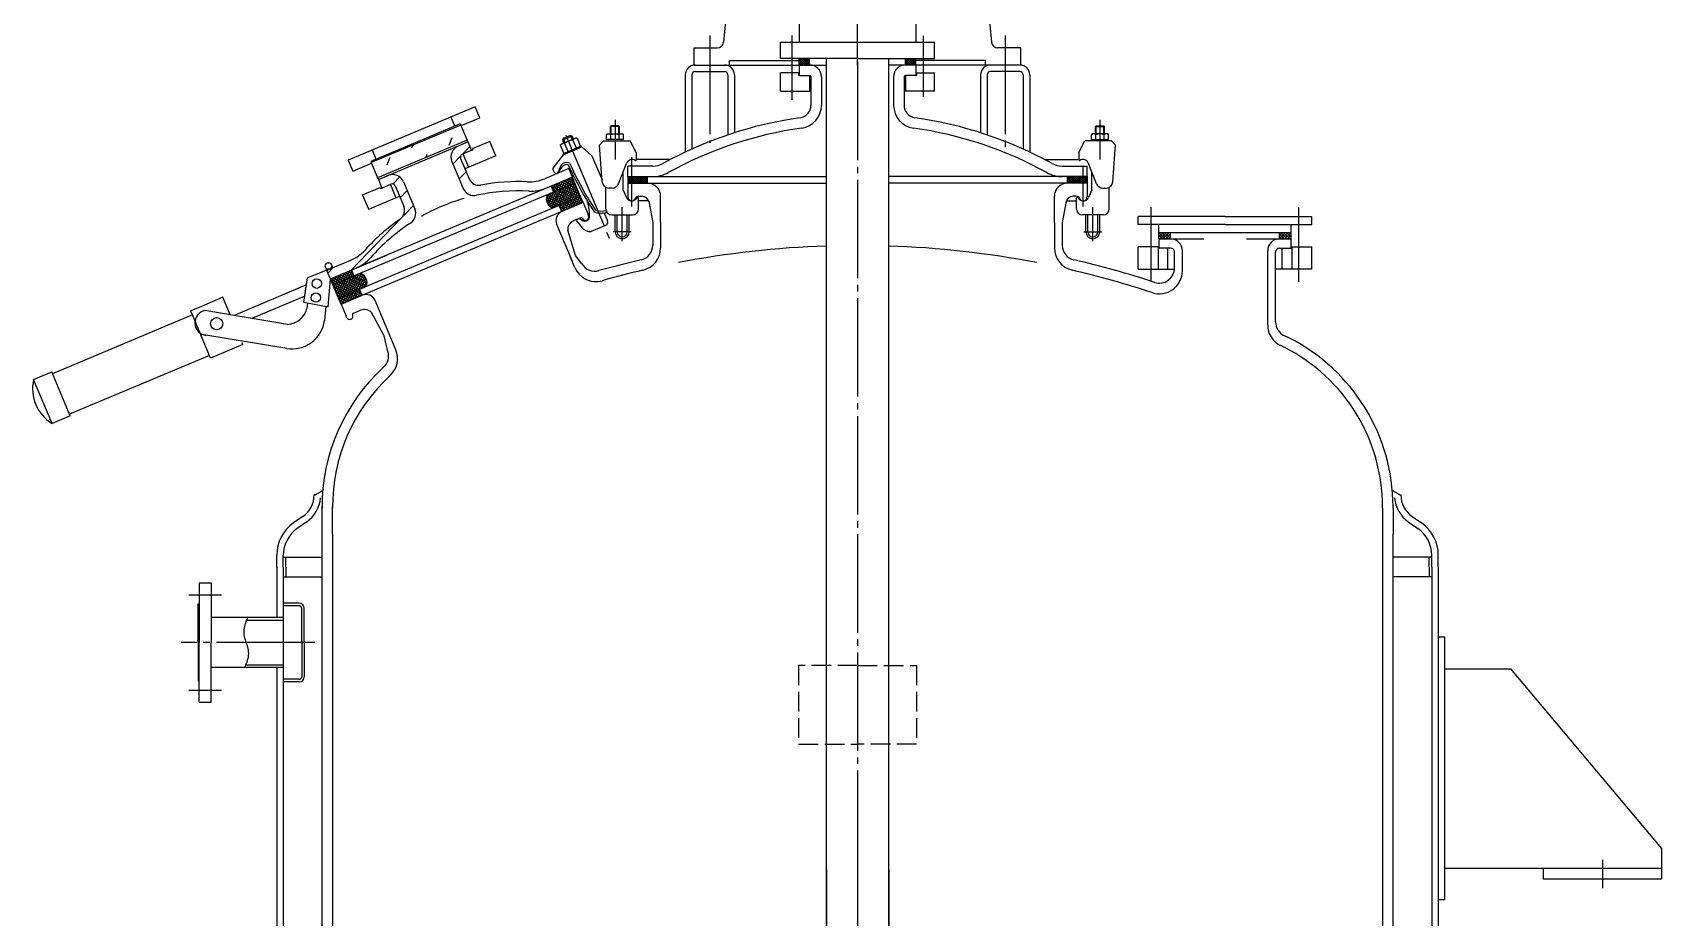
# Model space of a CAD drawing. Extents: x -1610 to 598, y -220 to 621.
# Drawn here: x -1610.3 to -1362.1, y 290.6 to 425.4 of the extents above; entities that cross this region are included whole.
import ezdxf

# ---------------------------------------------------------------- set-up
doc = ezdxf.new("R2010")
doc.units = 0
doc.linetypes.add('DASHDOT', pattern=[18, 15, -1, 1, -1])
doc.linetypes.add('DASHED', pattern=[4, 3, -1])
doc.layers.get('0').update_dxf_attribs({"linetype": 'CONTINUOUS'})
for name, color, linetype in [('1', 7, 'CONTINUOUS'), ('2', 94, 'DASHDOT'), ('3', 2, 'DASHED'), ('70', 8, 'CONTINUOUS'), ('85', 7, 'CONTINUOUS')]:
    doc.layers.add(name, color=color, linetype=linetype)

# ---------------------------------------------------------------- blocks, each defined once
blk = doc.blocks.new('*U164')
at = {"layer": '1'}
for p, q in [((132.14, 297.91), (132.14, 253.98)), ((141.64, 297.91), (141.64, 250.1)), ((136.89, 255.22), (139.01, 253.1)), ((132.14, 214.98), (132.14, 251.82)), ((132.65, 250.98), (134.77, 248.85)), ((141.14, 250.98), (139.01, 253.1)), ((136.89, 246.73), (134.77, 248.85)), ((141.64, 247.97), (141.64, 220.73)), ((106.64, 220.73), (132.14, 220.73)), ((141.64, 214.98), (138.59, 220.73)), ((167.14, 220.73), (138.59, 220.73)), ((139.77, 218.51), (171.68, 218.51)), ((132.14, 214.98), (135.2, 209.23)), ((141.64, 206.23), (141.64, 214.98)), ((134.02, 211.45), (102.1, 211.45)), ((106.64, 209.23), (135.2, 209.23)), ((132.14, 209.23), (132.14, 206.23, 6.28)), ((167.14, 209.23), (141.64, 209.23)), ((132.14, 206.23), (132.14, 206.73)), ((141.64, 206.23), (141.64, 206.73))]:
    blk.add_line(p, q, dxfattribs=at)
for centre, radius, start, end in [((134.95, 252.92), 3, 45, 225), ((138.84, 249.03), 3, 225, 405), ((106.64, 214.98), 5.75, 90, 270), ((167.14, 214.98), 5.75, 270, 450), ((136.89, 206.23), 4.75, 180, 360)]:
    blk.add_arc(centre, radius, start, end, dxfattribs=at)
at = {"layer": '2'}
for p, q in [((136.89, 300.98), (136.89, 200.78, 6.28)), ((130.87, 257), (142.74, 245.12, 6.28)), ((143.65, 250.98), (129.45, 250.98, 6.28)), ((176.67, 214.98), (97.08, 214.98))]:
    blk.add_line(p, q, dxfattribs=at)
blk = doc.blocks.new('*U49')
for p, q in [((43.53, 335.2), (43.46, 334.93)), ((43.61, 335.45), (43.53, 335.2)), ((43.7, 335.69), (43.61, 335.45)), ((43.78, 335.92), (43.7, 335.69)), ((43.86, 336.11), (43.78, 335.92)), ((43.93, 336.28), (43.86, 336.11, 1)), ((43.37, 334.4), (43.36, 334.14)), ((43.36, 334.14), (43.37, 333.89)), ((43.41, 334.67), (43.37, 334.4)), ((43.37, 333.89), (43.4, 333.65)), ((43.4, 333.65), (43.44, 333.41)), ((43.46, 334.93), (43.41, 334.67)), ((43.44, 333.41), (43.5, 333.17)), ((43.5, 333.17), (43.57, 332.94)), ((43.57, 332.94), (43.64, 332.71)), ((43.64, 332.71), (43.72, 332.48)), ((43.72, 332.48), (43.79, 332.25)), ((43.79, 332.25), (43.86, 332.01)), ((43.86, 332.01), (43.93, 331.78)), ((43.93, 331.78), (43.99, 331.55)), ((44.03, 330.29), (43.97, 330.02)), ((43.99, 331.55), (44.03, 331.31)), ((44.03, 331.31), (44.06, 331.06)), ((44.06, 330.55), (44.03, 330.29)), ((44.06, 331.06), (44.07, 330.81)), ((44.07, 330.81), (44.06, 330.55)), ((43.57, 328.84), (43.51, 328.68)), ((43.65, 329.04), (43.57, 328.84)), ((43.74, 329.26), (43.65, 329.04)), ((43.82, 329.5), (43.74, 329.26)), ((43.9, 329.75), (43.82, 329.5)), ((43.97, 330.02), (43.9, 329.75))]:
    blk.add_line(p, q)
blk = doc.blocks.new('*U5')
for p, q in [((101.89, 403.47), (101.9, 403.48)), ((101.89, 403.18), (102.19, 403.48)), ((101.89, 402.9), (102.47, 403.48)), ((101.89, 402.62), (102.75, 403.48)), ((102.76, 402.48), (101.89, 403.34)), ((102.47, 402.48), (101.89, 403.06)), ((102.19, 402.48), (101.89, 402.77)), ((101.91, 402.48), (101.89, 402.49)), ((102.03, 402.48), (103.03, 403.48)), ((103.04, 402.48), (102.04, 403.48)), ((103.32, 402.48), (102.32, 403.48)), ((102.32, 402.48), (103.32, 403.48)), ((102.6, 402.48), (103.6, 403.48)), ((103.61, 402.48), (102.61, 403.48)), ((102.88, 402.48), (103.88, 403.48)), ((103.89, 402.48), (102.89, 403.48)), ((104.17, 402.48), (103.17, 403.48)), ((103.17, 402.48), (104.17, 403.48)), ((104.45, 402.48), (103.45, 403.48)), ((103.45, 402.48), (104.45, 403.48)), ((103.73, 402.48), (104.73, 403.48)), ((104.74, 402.48), (103.74, 403.48)), ((104.01, 402.48), (104.89, 403.35)), ((104.89, 402.6), (104.02, 403.48)), ((104.89, 402.89), (104.3, 403.48)), ((104.3, 402.48), (104.89, 403.07)), ((104.58, 402.48), (104.89, 402.79)), ((104.89, 403.17), (104.59, 403.48)), ((104.86, 402.48), (104.89, 402.51)), ((104.89, 403.45), (104.87, 403.48, 1))]:
    blk.add_line(p, q)
blk = doc.blocks.new('*U77')
at = {"layer": '70'}
for p, q in [((128.79, 421.48), (127.99, 420.68)), ((128.47, 421.48), (127.99, 421)), ((128.15, 421.48), (127.99, 421.32)), ((128.68, 420.48), (127.99, 421.17)), ((128.36, 420.48), (127.99, 420.85)), ((128.05, 420.48), (127.99, 420.53)), ((129, 420.48), (128, 421.48)), ((129.1, 421.48), (128.1, 420.48)), ((129.32, 420.48), (128.32, 421.48)), ((129.42, 421.48), (128.42, 420.48)), ((129.59, 420.52), (128.64, 421.48)), ((129.59, 421.33), (128.74, 420.48)), ((129.59, 420.84), (128.96, 421.48)), ((129.59, 421.01), (129.06, 420.48)), ((129.59, 421.16), (129.27, 421.48)), ((129.59, 420.69), (129.38, 420.48, 1)), ((129.59, 421.47), (129.59, 421.48))]:
    blk.add_line(p, q, dxfattribs=at)
blk = doc.blocks.new('*U9')
for p, q in [((168.89, 402.6), (169.77, 403.48)), ((168.89, 402.89), (169.48, 403.48)), ((168.89, 403.17), (169.2, 403.48)), ((168.89, 403.45), (168.92, 403.48)), ((169.77, 402.48), (168.89, 403.35)), ((169.49, 402.48), (168.89, 403.07)), ((169.21, 402.48), (168.89, 402.79)), ((168.92, 402.48), (168.89, 402.51, 1)), ((170.05, 402.48), (169.05, 403.48)), ((169.05, 402.48), (170.05, 403.48)), ((169.33, 402.48), (170.33, 403.48)), ((170.34, 402.48), (169.34, 403.48)), ((169.61, 402.48), (170.61, 403.48)), ((170.62, 402.48), (169.62, 403.48)), ((170.9, 402.48), (169.9, 403.48)), ((169.9, 402.48), (170.9, 403.48)), ((170.18, 402.48), (171.18, 403.48)), ((171.19, 402.48), (170.19, 403.48)), ((170.46, 402.48), (171.46, 403.48)), ((171.47, 402.48), (170.47, 403.48)), ((171.75, 402.48), (170.75, 403.48)), ((170.75, 402.48), (171.75, 403.48)), ((171.89, 402.62), (171.03, 403.48)), ((171.03, 402.48), (171.89, 403.34)), ((171.31, 402.48), (171.89, 403.06)), ((171.89, 402.9), (171.32, 403.48)), ((171.59, 402.48), (171.89, 402.77)), ((171.89, 403.18), (171.6, 403.48)), ((171.89, 403.47), (171.88, 403.48)), ((171.88, 402.48), (171.89, 402.49))]:
    blk.add_line(p, q)
blk = doc.blocks.new('*U16')
for p, q in [((183.54, 394.98), (182.79, 394.23)), ((183.12, 394.98), (182.79, 394.66)), ((183.82, 393.98), (182.82, 394.98)), ((183.97, 394.98), (182.97, 393.98)), ((184.25, 393.98), (183.25, 394.98)), ((184.39, 394.98), (183.39, 393.98)), ((184.59, 394.06), (183.67, 394.98)), ((184.59, 394.76), (183.82, 393.98)), ((184.59, 394.49), (184.1, 394.98)), ((184.59, 394.91), (184.52, 394.98)), ((183.4, 393.98), (182.79, 394.59)), ((182.97, 393.98), (182.79, 394.16)), ((184.59, 394.34), (184.24, 393.98, 1))]:
    blk.add_line(p, q)
blk = doc.blocks.new('*U78')
for p, q in [((144.19, 421.47), (144.19, 421.48, 1)), ((144.19, 421.16), (144.51, 421.48)), ((144.19, 420.84), (144.83, 421.48)), ((144.19, 420.52), (145.15, 421.48)), ((144.19, 421.33), (145.04, 420.48)), ((144.19, 421.01), (144.73, 420.48)), ((144.19, 420.69), (144.41, 420.48)), ((144.36, 421.48), (145.36, 420.48)), ((144.47, 420.48), (145.47, 421.48)), ((144.68, 421.48), (145.68, 420.48)), ((144.78, 420.48), (145.78, 421.48)), ((145, 421.48), (145.79, 420.68)), ((145.1, 420.48), (145.79, 421.17)), ((145.32, 421.48), (145.79, 421)), ((145.42, 420.48), (145.79, 420.85)), ((145.64, 421.48), (145.79, 421.32)), ((145.74, 420.48), (145.79, 420.53))]:
    blk.add_line(p, q)
blk = doc.blocks.new('*U17')
for p, q in [((201.19, 394.06), (202.11, 394.98)), ((201.19, 394.49), (201.69, 394.98)), ((201.19, 394.91), (201.26, 394.98)), ((201.19, 394.76), (201.97, 393.98)), ((201.4, 394.98), (202.39, 393.98)), ((201.54, 393.98), (202.54, 394.98)), ((201.82, 394.98), (202.82, 393.98)), ((201.96, 393.98), (202.96, 394.98)), ((202.24, 394.98), (202.99, 394.23)), ((202.67, 394.98), (202.99, 394.66)), ((201.19, 394.34), (201.55, 393.98)), ((202.39, 393.98), (202.99, 394.59)), ((202.81, 393.98), (202.99, 394.16, 1))]:
    blk.add_line(p, q)

msp = doc.modelspace()

# ---------------------------------------------------------------- linework, layer by layer
for p, q in [((-1528.3663, 409.74294), (-1528.10172, 409.11314)), ((-1522.11763, 410.00344), (-1522.11763, 411.21697)), ((-1520.97814, 410.00344), (-1520.97814, 411.21697)), ((-1448.22306, 410.00344), (-1448.22306, 411.21697)), ((-1447.08357, 410.00344), (-1447.08357, 411.21697)), ((-1552.36677, 408.26494), (-1552.55721, 407.79859)), ((-1546.41384, 409.4053), (-1546.89397, 408.22956, 1)), ((-1529.47264, 409.27818), (-1529.20807, 408.64838)), ((-1555.86896, 406.40736), (-1556.34909, 405.23162)), ((-1550.20572, 406.83833), (-1550.39165, 406.38303)), ((-1531.21208, 401.87663), (-1531.11595, 402.11201)), ((-1531.04776, 401.48548), (-1530.7248, 402.27633)), ((-1530.9894, 402.16518), (-1529.68014, 401.63052)), ((-1530.8683, 401.13139), (-1530.33365, 402.44065)), ((-1530.59825, 402.32949), (-1529.28899, 401.79484)), ((-1530.47715, 401.29571), (-1529.9425, 402.60497)), ((-1530.2071, 402.49381), (-1528.89784, 401.95916)), ((-1530.086, 401.46003), (-1529.55135, 402.76928)), ((-1529.81594, 402.65813), (-1528.50669, 402.12348)), ((-1529.69763, 399.23694), (-1528.52139, 402.1173)), ((-1529.69485, 401.62435), (-1529.1602, 402.9336)), ((-1529.42479, 402.82245), (-1528.11554, 402.2878)), ((-1529.30648, 399.40126), (-1528.13024, 402.28162)), ((-1529.3037, 401.78867), (-1528.76905, 403.09792)), ((-1529.03364, 402.98677), (-1527.72439, 402.45212)), ((-1528.91532, 399.56558), (-1527.73909, 402.44594)), ((-1528.91255, 401.95298), (-1528.37789, 403.26224)), ((-1528.64249, 403.15109), (-1527.80802, 402.81032)), ((-1528.52417, 399.7299), (-1527.5333, 402.15635)), ((-1528.52139, 402.1173), (-1528.02625, 403.32981)), ((-1527.31507, 401.63686), (-1528.50669, 402.12348)), ((-1528.25134, 403.3154), (-1527.97234, 403.20147)), ((-1528.13024, 402.28162), (-1527.86193, 402.93866)), ((-1528.11554, 402.2878), (-1527.47938, 402.02802)), ((-1527.73909, 402.44594), (-1527.69762, 402.5475)), ((-1527.72439, 402.45212), (-1527.6437, 402.41917)), ((-1532.02124, 399.99414), (-1529.929, 399.13975)), ((-1532.00828, 399.92689), (-1531.65638, 400.78862)), ((-1529.53785, 399.30406), (-1532.00462, 400.3114)), ((-1530.32015, 398.97543), (-1531.88952, 399.6163)), ((-1531.87635, 400.58307), (-1529.14669, 399.46838)), ((-1531.84974, 399.52159), (-1531.25945, 400.96708)), ((-1531.68063, 399.14217), (-1530.8683, 401.13139)), ((-1528.75554, 399.6327), (-1531.62798, 400.8057)), ((-1531.45464, 398.90203), (-1530.47715, 401.29571)), ((-1528.36439, 399.79702), (-1531.24475, 400.97325)), ((-1531.24019, 401.94354), (-1530.0713, 401.46621)), ((-1531.18051, 398.77979), (-1530.086, 401.46003)), ((-1531.07587, 401.55239), (-1530.46245, 401.30189)), ((-1530.91155, 401.16123), (-1530.8536, 401.13757)), ((-1530.86028, 398.77045), (-1529.69485, 401.62435)), ((-1530.8536, 401.13757), (-1527.97324, 399.96134)), ((-1530.47993, 398.90831), (-1529.3037, 401.78867)), ((-1527.58209, 400.12566), (-1530.46245, 401.30189)), ((-1530.08878, 399.07262), (-1528.91255, 401.95298)), ((-1530.0713, 401.46621), (-1527.19094, 400.28997)), ((-1529.68014, 401.63052), (-1526.82211, 400.46341)), ((-1526.98643, 400.85456), (-1529.28899, 401.79484)), ((-1529.05882, 398.42064), (-1528.52417, 399.7299)), ((-1528.89784, 401.95916), (-1527.15075, 401.24571)), ((-1528.75554, 399.6327), (-1527.44629, 399.09805)), ((-1528.66767, 398.58496), (-1528.13302, 399.89421)), ((-1528.36439, 399.79702), (-1527.05514, 399.26237)), ((-1528.27652, 398.74928), (-1527.74187, 400.05853)), ((-1528.13302, 399.89421), (-1527.36898, 401.7652)), ((-1527.97324, 399.96134), (-1526.66398, 399.42669)), ((-1527.88537, 398.9136), (-1527.35072, 400.22285)), ((-1527.74187, 400.05853), (-1527.20466, 401.37405)), ((-1527.58209, 400.12566), (-1526.49348, 399.68111)), ((-1527.49422, 399.07791), (-1526.95957, 400.38717)), ((-1527.35072, 400.22285), (-1527.04034, 400.9829)), ((-1527.19094, 400.28997), (-1526.65779, 400.07226)), ((-1527.10307, 399.24223), (-1526.71171, 400.20059)), ((-1526.95957, 400.38717), (-1526.87602, 400.59175)), ((-1526.71191, 399.40655), (-1526.54739, 399.80944)), ((-1530.71185, 398.81134), (-1531.72465, 399.22493)), ((-1529.929, 399.13975), (-1528.61974, 398.60509)), ((-1529.92564, 398.81433), (-1529.01089, 398.44078)), ((-1529.89753, 398.74742), (-1529.69763, 399.23694)), ((-1529.76132, 398.42317), (-1529.40205, 398.27646)), ((-1529.73321, 398.35626), (-1529.30648, 399.40126)), ((-1529.53785, 399.30406), (-1528.22859, 398.76941)), ((-1529.44998, 398.25632), (-1528.91532, 399.56558)), ((-1529.14669, 399.46838), (-1527.83744, 398.93373)), ((-1564.89662, 387.81928), (-1563.71033, 387.33485)), ((-1564.85822, 387.72787), (-1564.75499, 387.98065)), ((-1564.7323, 387.42813), (-1564.10148, 387.17053)), ((-1564.6939, 387.33672), (-1564.36384, 388.14497)), ((-1564.62843, 388.03382), (-1563.31918, 387.49916)), ((-1564.50734, 387.00003), (-1563.97269, 388.30929)), ((-1564.23728, 388.19813), (-1562.92803, 387.66348)), ((-1564.20094, 386.16326), (-1563.72503, 387.32867)), ((-1564.11619, 387.16435), (-1563.58153, 388.47361)), ((-1564.03663, 385.77211), (-1563.33388, 387.49299)), ((-1563.87231, 385.38096), (-1562.94273, 387.65731)), ((-1563.84613, 388.36245), (-1562.53688, 387.8278)), ((-1563.72503, 387.32867), (-1563.19038, 388.63792)), ((-1560.82997, 386.15861), (-1563.71033, 387.33485)), ((-1563.70799, 384.98981), (-1562.55158, 387.82162)), ((-1563.45498, 388.52677), (-1562.14572, 387.99212)), ((-1563.33666, 385.10558), (-1562.16043, 387.98594)), ((-1563.33388, 387.49299), (-1562.79923, 388.80224)), ((-1563.31918, 387.49916), (-1560.43882, 386.32293)), ((-1563.06383, 388.69109), (-1561.75457, 388.15644)), ((-1562.94551, 385.2699), (-1561.76928, 388.15026)), ((-1562.94273, 387.65731), (-1562.40808, 388.96656)), ((-1560.04767, 386.48725), (-1562.92803, 387.66348)), ((-1562.67268, 388.85541), (-1561.36342, 388.32076)), ((-1562.55436, 385.43422), (-1561.37813, 388.31458)), ((-1562.55158, 387.82162), (-1562.01693, 389.13088)), ((-1559.67828, 386.66046), (-1562.53688, 387.8278)), ((-1562.28152, 389.01972), (-1561.46446, 388.68606)), ((-1562.16321, 385.59854), (-1560.98697, 388.4789)), ((-1562.16043, 387.98594), (-1561.67239, 389.18105)), ((-1562.14572, 387.99212), (-1559.45457, 386.89315)), ((-1561.89037, 389.18404), (-1561.62877, 389.07722)), ((-1561.77206, 385.76285), (-1560.59798, 388.63794)), ((-1561.76928, 388.15026), (-1561.50807, 388.78989)), ((-1559.34497, 387.17244), (-1561.75457, 388.15644)), ((-1561.3809, 385.92717), (-1560.26223, 388.66657)), ((-1561.37813, 388.31458), (-1561.34376, 388.39874)), ((-1561.36342, 388.32076), (-1559.35163, 387.49922)), ((-1560.98975, 386.09149), (-1559.97638, 388.57304)), ((-1559.50057, 387.88409), (-1560.97227, 388.48507)), ((-1560.5986, 386.25581), (-1559.73575, 388.36875)), ((-1559.67438, 388.27911), (-1560.57163, 388.64552)), ((-1560.20745, 386.42013), (-1559.55587, 388.01572)), ((-1559.81629, 386.58447), (-1559.39156, 387.62454)), ((-1564.56798, 387.03698), (-1564.49263, 387.00621)), ((-1564.52958, 386.94556), (-1564.50734, 387.00003)), ((-1561.61227, 385.82998), (-1564.49263, 387.00621)), ((-1562.00343, 385.66566), (-1564.40367, 386.64583)), ((-1564.36526, 386.55441), (-1564.11619, 387.16435)), ((-1564.23935, 386.25468), (-1562.39458, 385.50134)), ((-1564.10148, 387.17053), (-1561.22112, 385.99429)), ((-1562.78573, 385.33702), (-1564.07503, 385.86353)), ((-1563.17688, 385.1727), (-1563.91071, 385.47237)), ((-1563.74639, 385.08122), (-1563.56803, 385.00839)), ((-1563.56803, 385.00839), (-1562.25878, 384.47373)), ((-1563.54367, 384.59865), (-1563.33666, 385.10558)), ((-1563.37935, 384.2075), (-1562.94551, 385.2699)), ((-1563.17688, 385.1727), (-1561.86763, 384.63805)), ((-1563.08901, 384.12496), (-1562.55436, 385.43422)), ((-1562.78573, 385.33702), (-1561.47647, 384.80237)), ((-1562.69786, 384.28928), (-1562.16321, 385.59854)), ((-1562.39458, 385.50134), (-1561.08532, 384.96669)), ((-1562.30671, 384.4536), (-1561.77206, 385.76285)), ((-1562.00343, 385.66566), (-1560.69417, 385.13101)), ((-1561.91556, 384.61792), (-1561.3809, 385.92717)), ((-1561.61227, 385.82998), (-1560.30302, 385.29533)), ((-1561.5244, 384.78224), (-1560.98975, 386.09149)), ((-1561.22112, 385.99429), (-1560.14991, 385.55685)), ((-1561.13325, 384.94655), (-1560.5986, 386.25581)), ((-1560.82997, 386.15861), (-1560.31423, 385.948)), ((-1560.7421, 385.11087), (-1560.35785, 386.05183)), ((-1560.35095, 385.27519), (-1560.19353, 385.66068)), ((-1563.58207, 384.69007), (-1562.64993, 384.30942)), ((-1563.41776, 384.29892), (-1563.04108, 384.1451))]:
    msp.add_line(p, q)
at = {"layer": '1'}
for p, q in [((-1489.3506, 231.61634), (-1489.3506, 421.4759, 6.28319)), ((-1479.8506, 224.52781), (-1479.8506, 421.4759)), ((-1522.84037, 409.86808), (-1522.77655, 410.00344, 6.28319)), ((-1522.84037, 409.10451), (-1522.84037, 409.86808)), ((-1522.77655, 410.00344), (-1520.31341, 410.00344)), ((-1522.11622, 411.2192), (-1522.23055, 411.10488)), ((-1520.86522, 411.10488), (-1522.23055, 411.10488)), ((-1522.23055, 410.00344), (-1522.23055, 411.10488)), ((-1522.19494, 409.10451), (-1522.19494, 409.8453)), ((-1520.97955, 411.2192), (-1522.11622, 411.2192)), ((-1520.86522, 411.10488), (-1520.97955, 411.2192)), ((-1520.90083, 409.10451), (-1520.90083, 409.83314)), ((-1520.86522, 410.00344), (-1520.86522, 411.10488)), ((-1520.2554, 409.87785), (-1520.31341, 410.00344)), ((-1520.2554, 409.10451), (-1520.2554, 409.87785)), ((-1448.9458, 409.87785), (-1448.88779, 410.00344)), ((-1448.9458, 409.10451), (-1448.9458, 409.87785)), ((-1446.42465, 410.00344), (-1448.88779, 410.00344)), ((-1448.33598, 411.10488), (-1448.22165, 411.2192)), ((-1448.33598, 411.10488), (-1446.97065, 411.10488)), ((-1448.33598, 410.00344), (-1448.33598, 411.10488, 6.28319)), ((-1448.30037, 409.10451), (-1448.30037, 409.83314)), ((-1448.22165, 411.2192), (-1447.08498, 411.2192)), ((-1447.08498, 411.2192), (-1446.97065, 411.10488)), ((-1447.00626, 409.10451), (-1447.00626, 409.8453)), ((-1446.97065, 410.00344), (-1446.97065, 411.10488)), ((-1446.36083, 409.86808), (-1446.42465, 410.00344)), ((-1446.36083, 409.10451), (-1446.36083, 409.86808, 6.28319)), ((-1523.90896, 408.27792), (-1523.32487, 408.9311)), ((-1523.51548, 402.67278), (-1523.90896, 408.27792)), ((-1523.32487, 408.9311), (-1519.24389, 408.9311)), ((-1520.2554, 409.10451), (-1522.8371, 409.10451)), ((-1522.57644, 409.10451), (-1522.57712, 408.9311)), ((-1520.51933, 409.10451), (-1520.51865, 408.9311)), ((-1518.34033, 407.15706), (-1519.24389, 408.9311)), ((-1518.34033, 407.15706), (-1518.34033, 406.00685)), ((-1450.86087, 407.15706), (-1449.95731, 408.9311)), ((-1450.86087, 407.15706), (-1450.86087, 406.00685)), ((-1445.87633, 408.9311), (-1449.95731, 408.9311)), ((-1448.9458, 409.10451), (-1446.3641, 409.10451, 6.28319)), ((-1448.68187, 409.10451), (-1448.68255, 408.9311)), ((-1446.62476, 409.10451), (-1446.62408, 408.9311)), ((-1445.29224, 408.27792), (-1445.87633, 408.9311)), ((-1445.68572, 402.67278), (-1445.29224, 408.27792)), ((-1521.02472, 402.39252), (-1519.79073, 405.48787)), ((-1515.79034, 405.0759), (-1519.6006, 405.0759)), ((-1519.6006, 403.4759), (-1519.6006, 405.0759)), ((-1513.12077, 406.0759), (-1518.34033, 406.0759, 6.28319)), ((-1456.08043, 406.0759), (-1450.86087, 406.0759)), ((-1453.41086, 405.0759), (-1449.6006, 405.0759)), ((-1449.6006, 403.4759), (-1449.6006, 405.0759)), ((-1448.17648, 402.39252), (-1449.41047, 405.48787, 6.28319)), ((-1520.30291, 401.42696), (-1520.30291, 404.20311)), ((-1519.6006, 403.4759), (-1519.6006, 402.4759, 6.28319)), ((-1519.6006, 403.4759), (-1489.3506, 403.4759, 6.28319)), ((-1519.6006, 402.4759), (-1489.3506, 402.4759)), ((-1519.6006, 402.4759), (-1519.6006, 400.3759, 6.28319)), ((-1516.6006, 402.4759), (-1516.6006, 403.4759, 6.28319)), ((-1449.6006, 403.4759), (-1479.8506, 403.4759)), ((-1449.6006, 403.4759), (-1479.8506, 403.4759)), ((-1449.6006, 403.4759), (-1479.8506, 403.4759)), ((-1449.6006, 402.4759), (-1479.8506, 402.4759, 1)), ((-1452.6006, 402.4759), (-1452.6006, 403.4759)), ((-1449.6006, 403.4759), (-1449.6006, 402.4759)), ((-1449.6006, 402.4759), (-1449.6006, 400.3759)), ((-1448.89829, 401.42696), (-1448.89829, 404.20311, 6.28319)), ((-1522.94753, 398.54309), (-1522.94753, 401.8307)), ((-1521.97834, 401.72628), (-1522.50173, 401.7277)), ((-1520.30291, 401.42696), (-1519.80186, 400.29708, 6.28319)), ((-1518.17162, 400.2689), (-1518.34073, 400.07548, 6.28319)), ((-1517.97123, 398.54309), (-1517.97123, 400.19365, 6.28319)), ((-1516.44666, 399.7759), (-1517.97123, 399.7759)), ((-1517.90973, 400.4759), (-1517.4006, 400.4759)), ((-1516.41887, 399.66616), (-1515.8006, 396.4759)), ((-1514.6006, 396.4759), (-1514.6006, 400.4759)), ((-1454.6006, 396.4759), (-1454.6006, 400.4759)), ((-1452.78233, 399.66616), (-1453.4006, 396.4759, 6.28319)), ((-1452.75454, 399.7759), (-1451.22997, 399.7759)), ((-1451.29147, 400.4759), (-1451.8006, 400.4759, 6.28319)), ((-1451.22997, 398.54309), (-1451.22997, 400.19365, 6.28319)), ((-1451.02958, 400.2689), (-1450.86047, 400.07548, 6.28319)), ((-1448.89829, 401.42696), (-1449.39934, 400.29708)), ((-1447.22286, 401.72628), (-1446.69947, 401.7277)), ((-1446.25367, 398.54309), (-1446.25367, 401.8307, 6.28319)), ((-1522.05196, 397.64752), (-1518.86679, 397.64752)), ((-1521.52176, 395.07238), (-1521.52176, 397.64752)), ((-1521.21689, 395.07238), (-1521.21689, 397.64752)), ((-1519.69252, 395.07238), (-1519.69252, 397.64752)), ((-1519.38765, 395.07238), (-1519.38765, 397.64752, 6.28319)), ((-1447.14924, 397.64752), (-1450.33441, 397.64752)), ((-1449.81355, 395.07238), (-1449.81355, 397.64752)), ((-1449.50868, 395.07238), (-1449.50868, 397.64752)), ((-1447.98431, 395.07238), (-1447.98431, 397.64752)), ((-1447.67944, 395.07238), (-1447.67944, 397.64752)), ((-1428.5991, 397.38166), (-1441.85055, 397.38166)), ((-1441.85055, 396.18166), (-1441.85055, 397.38166)), ((-1428.5991, 397.38166), (-1415.35065, 397.38166)), ((-1415.35065, 396.18166), (-1415.35065, 397.38166)), ((-1515.8006, 396.4759), (-1515.8006, 393.032)), ((-1514.6006, 396.4759), (-1514.6006, 392.6213, 6.28319)), ((-1454.6006, 396.4759), (-1454.6006, 392.6213)), ((-1453.4006, 396.4759), (-1453.4006, 393.032)), ((-1428.5991, 396.18166), (-1441.85055, 396.18166)), ((-1438.70055, 393.98266), (-1438.70055, 396.18166)), ((-1438.70055, 394.98166), (-1418.5006, 394.98166)), ((-1436.9001, 393.98266), (-1436.9001, 394.98166)), ((-1428.5991, 396.18166), (-1415.35065, 396.18166)), ((-1420.3011, 393.98266), (-1420.3011, 394.98166)), ((-1418.5006, 392.58266), (-1418.5006, 396.18166)), ((-1441.85055, 389.38366), (-1441.85055, 392.78266)), ((-1438.70055, 392.78266), (-1441.85055, 392.78266)), ((-1438.8006, 392.78266), (-1438.8006, 389.38366)), ((-1436.9006, 392.58266), (-1438.8006, 392.58266)), ((-1438.7006, 393.98266), (-1431.8506, 393.98266)), ((-1438.7006, 393.98266), (-1438.7006, 392.58266)), ((-1437.3006, 389.38366), (-1437.3006, 392.58266)), ((-1435.1006, 389.11958), (-1435.1006, 392.18266)), ((-1425.3506, 393.98266), (-1418.5006, 393.98266)), ((-1422.1006, 380.88591), (-1422.1006, 392.18266)), ((-1420.3006, 392.58266), (-1418.4006, 392.58266)), ((-1419.9006, 389.38366), (-1419.9006, 392.58266)), ((-1418.50065, 392.78266), (-1415.35065, 392.78266)), ((-1418.4006, 392.78266), (-1418.4006, 389.38366)), ((-1415.35065, 389.38366), (-1415.35065, 392.78266)), ((-1527.68432, 389.62088), (-1528.32753, 391.13735, 6.28319)), ((-1526.58891, 390.17052), (-1527.5893, 391.4454, 6.28319)), ((-1436.3006, 389.54051), (-1436.3006, 391.98266)), ((-1420.9006, 381.33303), (-1420.9006, 391.98266, 6.28319)), ((-1441.85055, 389.38366), (-1436.30596, 389.38366)), ((-1415.35065, 389.38366), (-1420.9006, 389.38366)), ((-1554.96999, 377.09924), (-1558.11569, 384.58743)), ((-1556.17163, 376.83894), (-1556.72301, 379.20667)), ((-1567.23057, 354.9759), (-1567.4006, 354.9759, 6.28319)), ((-1567.23057, 354.9759), (-1566.09435, 355.63189)), ((-1401.97063, 354.9759), (-1403.10685, 355.63189, 6.28319)), ((-1401.97063, 354.9759), (-1401.8006, 354.9759)), ((-1566.2006, 348.9759), (-1566.2006, 353.16035)), ((-1564.6006, 348.9759), (-1564.6006, 353.16035)), ((-1404.6006, 352.9759), (-1404.6006, 353.16035)), ((-1404.6006, 352.9759), (-1404.6006, 348.9759)), ((-1403.0006, 352.9759), (-1403.0006, 353.16035, 6.28319)), ((-1403.0006, 352.9759), (-1403.0006, 348.9759)), ((-1569.10629, 351.69929), (-1570.54206, 350.69396)), ((-1568.53272, 350.88014), (-1569.96848, 349.87481)), ((-1568.53272, 350.88014), (-1569.96848, 349.87481, 6.28319)), ((-1400.66848, 350.88014), (-1399.23272, 349.87481)), ((-1400.66848, 350.88014), (-1399.23272, 349.87481, 6.28319)), ((-1400.09491, 351.69929), (-1398.65914, 350.69396)), ((-1566.2006, 221.4759), (-1566.2006, 348.9759)), ((-1564.6006, 348.9759), (-1564.6006, 221.4759)), ((-1404.6006, 348.9759), (-1404.6006, 221.4759)), ((-1403.0006, 221.4759), (-1403.0006, 348.9759)), ((-1573.1006, 343.9759), (-1573.1006, 345.77905)), ((-1572.1006, 343.9759), (-1572.1006, 345.77905)), ((-1572.1006, 345.4759), (-1566.2006, 345.4759)), ((-1571.7006, 343.9759), (-1571.7006, 345.4759, 6.28319)), ((-1397.1006, 345.4759), (-1403.0006, 345.4759)), ((-1397.5006, 343.9759), (-1397.5006, 345.4759)), ((-1397.1006, 343.9759), (-1397.1006, 345.77905, 6.28319)), ((-1396.1006, 343.9759), (-1396.1006, 345.77905)), ((-1573.1006, 343.9759), (-1573.1006, 336.2754)), ((-1572.1006, 343.9759), (-1572.1006, 250.8749)), ((-1571.7006, 343.9759), (-1571.7006, 342.4759, 6.28319)), ((-1397.5006, 343.9759), (-1397.5006, 342.4759)), ((-1397.1006, 343.9759), (-1397.1006, 217.7259)), ((-1396.1006, 343.9759), (-1396.1006, 217.7259)), ((-1584.9011, 341.5749), (-1583.1011, 341.5749)), ((-1584.9011, 341.5749), (-1584.9011, 332.4759)), ((-1583.1011, 341.5749), (-1583.1011, 332.4759)), ((-1572.1006, 342.4759), (-1566.2006, 342.4759)), ((-1397.1006, 342.4759), (-1403.0006, 342.4759)), ((-1585.1006, 332.4759), (-1585.1006, 338.3754)), ((-1585.1006, 338.3754), (-1584.9011, 338.3754)), ((-1569.7011, 338.4759), (-1572.1006, 338.4759)), ((-1569.7005, 338.0769), (-1572.1006, 338.0769)), ((-1569.3015, 332.4759), (-1569.3015, 337.6779)), ((-1568.9016, 332.4759), (-1568.9016, 337.6764, 6.28319)), ((-1572.1006, 336.2754), (-1583.1011, 336.2754)), ((-1577.72918, 335.8749), (-1572.1006, 335.8749)), ((-1395.1006, 333.2759), (-1396.1006, 333.2759)), ((-1395.1006, 293.2759), (-1395.1006, 333.2759, 6.28319)), ((-1585.1006, 332.4759), (-1585.1006, 326.5764)), ((-1584.9011, 323.3769), (-1584.9011, 332.4759)), ((-1583.1011, 323.3769), (-1583.1011, 332.4759)), ((-1569.3015, 332.4759), (-1569.3015, 327.2739)), ((-1568.9016, 332.4759), (-1568.9016, 327.2754, 6.28319)), ((-1572.1006, 328.6764), (-1583.1011, 328.6764)), ((-1577.82574, 329.0769), (-1572.1006, 329.0769)), ((-1573.1006, 328.6764), (-1573.1006, 251.2754)), ((-1585.1006, 326.5764), (-1584.9011, 326.5764)), ((-1569.7005, 326.8749), (-1572.1006, 326.8749, 6.28319)), ((-1569.7011, 326.4759), (-1572.1006, 326.4759, 6.28319)), ((-1584.9011, 323.3769), (-1583.1011, 323.3769)), ((-1380.1006, 296.4759), (-1362.1006, 296.4759)), ((-1395.1006, 293.2759), (-1396.1006, 293.2759))]:
    msp.add_line(p, q, dxfattribs=at)
for centre, radius, start, end in [((-1484.6006, 351.4759), 61.6, 98.1480984, 118.7718565), ((-1484.6006, 351.4759), 61.6, 61.2281435, 81.8519016), ((-1522.51239, 409.61511), 0.39212, 34.3897173, 146.7650296), ((-1521.54788, 408.68902), 1.31442, 60.3665651, 119.1835373), ((-1520.57614, 409.60751), 0.39212, 35.1188005, 145.1603851), ((-1484.6006, 351.4759), 60, 98.1480984, 118.7266053), ((-1484.6006, 351.4759), 60, 61.2733947, 81.8519016), ((-1448.62506, 409.60751), 0.39212, 34.8396149, 144.8811995), ((-1447.65332, 408.68902), 1.31442, 60.8164627, 119.6334349), ((-1446.68881, 409.61511), 0.39212, 33.2349704, 145.6102827), ((-1518.94365, 405.17451), 0.90319, 57.8413996, 159.8790879), ((-1518.42033, 406.00685), 0.08, 237.8413996, 0), ((-1515.79034, 408.2759), 3.2, 270, 298.7718565), ((-1453.41086, 408.2759), 3.2, 241.2281435, 270), ((-1450.78087, 406.00685), 0.08, 180, 302.1586004), ((-1450.25755, 405.17451), 0.90319, 20.1209121, 122.1586004), ((-1522.50173, 402.74395), 1.01625, 184.0155882, 269.7750512), ((-1521.97834, 402.74189), 1.01561, 269.6891636, 339.8790879), ((-1516.6006, 400.4759), 2, 0, 90), ((-1515.8416, 408.4759), 5, 270, 298.7266053), ((-1453.3596, 408.4759), 5, 241.2733947, 270), ((-1452.6006, 400.4759), 2, 90, 180), ((-1447.22286, 402.74189), 1.01561, 200.1209121, 270.3108364), ((-1446.69947, 402.74395), 1.01625, 270.2249488, 355.9844118), ((-1519.0006, 400.65241), 0.87651, 203.9155026, 318.8366349), ((-1519.0006, 400.3759), 0.6, 180, 335.3756816), ((-1517.90973, 399.8759), 0.6, 90, 155.3756816), ((-1518.08555, 400.19365), 0.11433, 0, 138.8366349), ((-1517.4006, 399.4759), 1, 10.9678518, 90), ((-1451.8006, 399.4759), 1, 90, 169.0321482), ((-1451.29147, 399.8759), 0.6, 24.6243184, 90), ((-1451.11565, 400.19365), 0.11433, 41.1633651, 180), ((-1450.2006, 400.65241), 0.87651, 221.1633651, 336.0844974), ((-1450.2006, 400.3759), 0.6, 204.6243184, 0), ((-1522.05196, 398.54309), 0.89557, 180, 270), ((-1518.86679, 398.54309), 0.89557, 270, 0), ((-1450.33441, 398.54309), 0.89557, 180, 270), ((-1447.14924, 398.54309), 0.89557, 270, 0), ((-1520.45471, 395.07238), 1.06706, 180, 0), ((-1520.45471, 395.07238), 0.76218, 180, 0), ((-1448.74649, 395.07238), 1.06706, 180, 0), ((-1448.74649, 395.07238), 0.76218, 180, 0), ((-1518.1006, 393.032), 2.3, 283.0913578, 0), ((-1518.1006, 392.6213), 3.5, 283.1274934, 0), ((-1484.6006, 248.9759), 144, 91.8903079, 100.9202379), ((-1484.6006, 248.9759), 144, 79.0797621, 88.1096921), ((-1451.1006, 392.6213), 3.5, 180, 256.8725066), ((-1451.1006, 393.032), 2.3, 180, 256.9086422), ((-1436.9006, 392.18266), 1.8, 0, 90), ((-1436.9006, 391.98266), 0.6, 0, 90), ((-1420.3006, 392.18266), 1.8, 90, 180), ((-1420.3006, 391.98266), 0.6, 90, 180), ((-1524.61963, 391.35879), 2.3, 211.1069134, 285.6988846), ((-1484.6006, 248.9759), 145.6, 103.0913578, 105.6988846), ((-1484.6006, 248.9759), 145.6, 71.8792309, 76.9086422), ((-1524.46217, 390.98754), 3.5, 202.9840608, 285.6790206), ((-1484.6006, 248.9759), 144, 103.1274934, 105.6790206), ((-1484.6006, 248.9759), 144, 71.8283757, 76.8725066), ((-1438.6006, 389.11958), 3.5, 251.8283757, 0), ((-1438.6006, 389.54051), 2.3, 251.8792309, 0), ((-1418.6006, 380.88591), 3.5, 180, 243.4193154), ((-1418.6006, 381.33303), 2.3, 180, 243.4968212), ((-1484.6006, 248.9759), 144, 63.1244059, 63.4193154), ((-1484.6006, 248.9759), 145.6, 63.1244059, 63.4968212), ((-1431.8006, 353.16035), 27.2, 0, 63.1244059), ((-1431.8006, 353.16035), 28.8, 0, 63.1244059), ((-1558.3614, 376.13545), 2.3, 312.3750391, 17.8103207), ((-1558.19682, 375.74369), 3.5, 312.6409139, 22.7867001), ((-1537.4006, 353.16035), 28.8, 132.3750391, 180.3669577), ((-1537.4006, 353.16035), 27.2, 132.6409139, 180.3885438), ((-1571.4006, 354.9759), 4, 305, 0), ((-1397.8006, 354.9759), 4, 180, 235), ((-1571.4006, 354.9759), 5, 305, 354.6455283), ((-1397.8006, 354.9759), 5, 185.3544717, 235), ((-1567.1006, 345.77905), 6, 125, 180), ((-1402.1006, 345.77905), 6, 0, 55), ((-1567.1006, 345.77905), 5, 125, 180), ((-1402.1006, 345.77905), 5, 0, 55), ((-1569.7011, 337.6764), 0.7995, 0, 90), ((-1569.7005, 337.6779), 0.399, 0, 90), ((-1569.7011, 327.2754), 0.7995, 270, 0), ((-1569.7005, 327.2739), 0.399, 270, 0)]:
    msp.add_arc(centre, radius, start, end, dxfattribs=at)
at = {"layer": '2'}
for p, q in [((-1484.6006, 420.4759), (-1484.6006, 562.50913)), ((-1507.1006, 424.96484), (-1507.1006, 408.61657)), ((-1494.6006, 424.99422), (-1494.6006, 415.14983)), ((-1474.6006, 424.9241), (-1474.6006, 415.66593)), ((-1462.1006, 424.96484), (-1462.1006, 407.8995)), ((-1484.6006, 420.9749), (-1484.6006, 163.85067)), ((-1521.54788, 412.11183), (-1521.54788, 406.07959)), ((-1447.65332, 412.11183), (-1447.65332, 406.07959)), ((-1529.03425, 409.78381), (-1522.138, 393.3676)), ((-1519.0006, 404.71564), (-1519.0006, 406.42701, 6.28319)), ((-1519.0006, 398.91113), (-1519.0006, 404.68661)), ((-1450.2006, 398.91113), (-1450.2006, 405.0759, 6.28319)), ((-1520.45471, 393.65614), (-1520.45471, 398.8328)), ((-1448.74649, 393.65614), (-1448.74649, 398.8328)), ((-1439.8506, 387.44406), (-1439.8506, 398.82946)), ((-1417.3506, 387.44406), (-1417.3506, 398.82946)), ((-1519.09036, 395.07238), (-1521.84975, 395.07238, 6.28319)), ((-1450.11084, 395.07238), (-1447.35145, 395.07238, 6.28319)), ((-1586.48627, 339.7254), (-1581.50997, 339.7254)), ((-1567.30303, 332.4759), (-1587.67235, 332.4759)), ((-1586.48627, 325.2264), (-1581.50997, 325.2264)), ((-1371.1006, 299.35525), (-1371.1006, 295.0563))]:
    msp.add_line(p, q, dxfattribs=at)
at = {"layer": '3'}
for p, q in [((-1493.6006, 328.9759), (-1493.6006, 316.9759)), ((-1484.6006, 328.9759), (-1493.6006, 328.9759)), ((-1484.6006, 328.9759), (-1475.6006, 328.9759, 6.28319)), ((-1475.6006, 328.9759), (-1475.6006, 316.9759)), ((-1493.6006, 316.9759), (-1484.6006, 316.9759)), ((-1475.6006, 316.9759), (-1484.6006, 316.9759))]:
    msp.add_line(p, q, dxfattribs=at)
at = {"layer": '70'}
for p, q in [((-1498.61172, 490.94581), (-1505.00146, 423.9759)), ((-1470.58948, 490.94581), (-1464.19974, 423.97218)), ((-1493.49977, 434.11473), (-1493.49977, 423.9759)), ((-1475.70143, 434.11473), (-1475.70143, 423.9759)), ((-1509.5006, 423.0759), (-1505.99606, 423.0759)), ((-1509.5006, 420.4759), (-1509.5006, 423.0759)), ((-1496.3506, 423.9759), (-1472.8506, 423.9759)), ((-1496.3506, 421.4759), (-1496.3506, 423.9759)), ((-1472.8506, 421.4759), (-1472.8506, 423.9759)), ((-1459.7006, 423.0759), (-1463.20514, 423.0759, 6.28319)), ((-1459.7006, 420.4759), (-1459.7006, 423.0759, 6.28319)), ((-1509.5006, 420.4759), (-1489.3506, 420.4759)), ((-1509.3506, 420.4759), (-1504.8506, 420.4759, 6.28319)), ((-1509.3506, 419.4759), (-1504.8506, 419.4759, 6.28319)), ((-1504.1006, 421.1759), (-1493.5006, 421.1759, 1)), ((-1504.1006, 420.4759), (-1504.1006, 421.1759)), ((-1484.6006, 421.4759), (-1496.3506, 421.4759)), ((-1493.5006, 420.4759), (-1493.5006, 421.49127)), ((-1493.5006, 420.4759), (-1493.5006, 418.8759, 6.28319)), ((-1491.9006, 420.4759), (-1491.9006, 421.4759)), ((-1484.6006, 421.4759), (-1472.8506, 421.4759)), ((-1459.7006, 420.4759), (-1479.8506, 420.4759, 1)), ((-1477.3006, 420.4759), (-1477.3006, 421.4759)), ((-1475.7006, 420.4759), (-1475.7006, 421.49127)), ((-1465.1006, 421.1759), (-1475.7006, 421.1759, 6.28319)), ((-1475.7006, 420.4759), (-1475.7006, 418.8759, 6.28319)), ((-1465.1006, 420.4759), (-1465.1006, 421.1759)), ((-1459.8506, 419.4759), (-1464.3506, 419.4759)), ((-1510.8506, 418.9759), (-1510.8506, 407.20289)), ((-1509.8506, 418.9759), (-1509.8506, 407.66306)), ((-1504.3506, 418.9759), (-1504.3506, 409.82397)), ((-1503.3506, 418.9759), (-1503.3506, 410.15296)), ((-1493.5006, 419.2759), (-1496.3506, 419.2759)), ((-1496.3506, 416.4759), (-1496.3506, 419.2759)), ((-1493.6006, 419.2759), (-1493.6006, 418.8759)), ((-1493.5006, 418.8759), (-1493.6006, 418.8759)), ((-1493.5006, 418.8759), (-1491.9006, 418.8759)), ((-1491.9006, 418.8759), (-1491.9006, 416.4759)), ((-1491.7006, 418.6759), (-1491.7006, 414.33487, 6.28319)), ((-1490.1006, 418.6759), (-1490.1006, 414.33487)), ((-1479.1006, 418.6759), (-1479.1006, 414.33487, 6.28319)), ((-1477.5006, 418.6759), (-1477.5006, 414.33487, 6.28319)), ((-1477.3006, 418.8759), (-1477.3006, 416.4759)), ((-1475.7006, 418.8759), (-1477.3006, 418.8759)), ((-1475.7006, 419.2759), (-1472.8506, 419.2759)), ((-1475.7006, 418.8759), (-1475.6006, 418.8759)), ((-1475.6006, 419.2759), (-1475.6006, 418.8759)), ((-1472.8506, 416.4759), (-1472.8506, 419.2759)), ((-1465.8506, 418.9759), (-1465.8506, 410.15296)), ((-1464.8506, 418.9759), (-1464.8506, 409.82397)), ((-1459.3506, 418.9759), (-1459.3506, 407.66306)), ((-1458.3506, 418.9759), (-1458.3506, 407.20289)), ((-1496.3506, 416.4759), (-1491.7006, 416.4759)), ((-1472.8506, 416.4759), (-1477.5006, 416.4759)), ((-1542.85656, 414.10398), (-1562.21758, 405.97064)), ((-1545.96342, 411.17184), (-1546.54438, 412.55477)), ((-1545.01748, 411.24383), (-1542.15942, 412.44446)), ((-1542.15942, 412.44446), (-1542.85656, 414.10398)), ((-1545.13367, 411.52041), (-1558.77841, 405.78841)), ((-1545.05621, 411.33602), (-1558.70095, 405.60402)), ((-1545.13367, 411.52041), (-1544.08795, 409.03114)), ((-1528.10444, 409.63601), (-1529.57957, 409.01633)), ((-1528.3663, 409.74294), (-1529.47264, 409.27818)), ((-1528.10444, 409.63601), (-1528.3663, 409.74294)), ((-1528.10444, 409.63601), (-1527.91733, 409.1906)), ((-1557.94881, 406.13692), (-1558.52977, 407.51985)), ((-1544.08795, 409.03114), (-1557.7327, 403.29914)), ((-1557.61667, 403.02249), (-1543.97176, 408.75455)), ((-1543.97176, 408.75455), (-1545.44748, 408.13363)), ((-1544.80539, 406.88584), (-1543.67956, 408.05897)), ((-1543.97176, 408.75455), (-1544.08795, 409.03114)), ((-1543.97176, 408.75455), (-1543.42954, 407.46382)), ((-1529.76124, 408.416), (-1529.89088, 408.24529)), ((-1529.89088, 408.24529), (-1529.4007, 407.07843, 6.28319)), ((-1527.54855, 409.34553), (-1529.76124, 408.416)), ((-1529.47264, 409.27818), (-1529.57957, 409.01633)), ((-1529.57957, 409.01633), (-1529.39246, 408.57092)), ((-1526.68245, 408.10408), (-1529.48093, 406.92847)), ((-1529.43322, 406.8149), (-1526.63474, 407.9905)), ((-1529.18803, 407.05151), (-1529.4007, 407.07843)), ((-1529.25213, 408.51362), (-1528.76195, 407.34676)), ((-1526.97535, 407.98103), (-1529.18803, 407.05151)), ((-1527.97464, 409.05028), (-1527.48445, 407.88342, 6.28319)), ((-1527.33589, 409.31861), (-1527.54855, 409.34553)), ((-1527.33589, 409.31861), (-1526.84571, 408.15175, 6.28319)), ((-1526.84571, 408.15175), (-1526.97535, 407.98103, 6.28319)), ((-1526.63474, 407.9905), (-1526.68245, 408.10408)), ((-1526.63474, 407.9905), (-1525.07941, 406.65595)), ((-1562.21758, 405.97064), (-1561.52044, 404.31113)), ((-1561.52044, 404.31113), (-1558.66222, 405.51183)), ((-1558.77841, 405.78841), (-1557.7327, 403.29914, 6.28319)), ((-1546.4089, 405.77737), (-1544.69096, 401.68788, 6.28319)), ((-1546.24458, 405.38619), (-1545.08995, 406.58933)), ((-1545.0798, 406.22824), (-1543.77815, 403.12973, 6.28319)), ((-1528.59709, 404.68867), (-1532.27359, 403.14422)), ((-1529.43322, 406.8149), (-1531.00684, 404.75676)), ((-1529.79271, 405.19186), (-1530.34085, 403.96956, 6.28319)), ((-1530.34085, 403.96956), (-1529.5515, 405.01349)), ((-1529.43322, 406.8149), (-1529.48093, 406.92847)), ((-1528.05487, 403.39794), (-1528.59709, 404.68867, 6.28319)), ((-1528.59709, 404.68867), (-1528.56561, 404.61372)), ((-1525.07941, 406.65595), (-1523.53742, 402.98532, 6.28319)), ((-1527.66757, 402.47598), (-1564.54569, 386.98392)), ((-1557.7327, 403.29914), (-1557.61667, 403.02249)), ((-1557.61667, 403.02249), (-1556.14024, 403.64173)), ((-1557.61667, 403.02249), (-1557.07445, 401.73175)), ((-1555.40248, 402.34255), (-1554.36561, 403.42298)), ((-1553.78453, 402.67895), (-1552.06659, 398.58947)), ((-1545.29511, 403.12603), (-1544.23893, 404.22659)), ((-1528.05487, 403.39794), (-1536.63638, 399.79295)), ((-1531.53977, 400.84932), (-1527.66757, 402.47598, 6.28319)), ((-1527.66757, 402.47598), (-1528.05487, 403.39794, 6.28319)), ((-1526.81551, 400.44769), (-1527.66757, 402.47598, 6.28319)), ((-1526.81551, 400.44769), (-1563.69363, 384.95562)), ((-1532.02661, 401.72946), (-1560.96125, 389.57435, 6.28319)), ((-1555.03689, 402.04538), (-1553.73524, 398.94687)), ((-1554.28556, 400.25688), (-1553.22938, 401.35744)), ((-1531.73511, 399.24874), (-1531.96749, 399.80191, 6.28319)), ((-1530.89441, 401.12043), (-1531.28171, 402.04238, 6.28319)), ((-1526.81551, 400.44769), (-1530.68771, 398.82102)), ((-1526.42821, 399.52573), (-1526.81551, 400.44769)), ((-1526.42821, 399.52573), (-1563.30633, 384.03367)), ((-1553.89985, 397.40928), (-1552.27991, 399.09728)), ((-1529.65504, 398.17018), (-1530.04234, 399.09213)), ((-1526.42821, 399.52573), (-1529.65504, 398.17018)), ((-1526.75995, 397.21707), (-1527.86629, 396.7523, 6.28319)), ((-1526.42821, 399.52573), (-1525.6536, 397.68183)), ((-1525.57614, 397.49744), (-1525.6536, 397.68183)), ((-1523.1961, 397.95193), (-1522.67822, 396.71914)), ((-1561.72797, 389.25227), (-1554.23933, 397.05554)), ((-1530.45702, 396.2063), (-1528.10325, 390.60326)), ((-1527.5893, 391.4454), (-1528.77027, 395.29666)), ((-1527.4387, 396.74878), (-1526.5302, 395.62405)), ((-1526.97443, 397.07431), (-1526.42434, 396.71785)), ((-1522.88759, 396.08144), (-1525.204, 395.10834)), ((-1565.47522, 389.19661), (-1561.79872, 390.74106)), ((-1564.933, 387.90587), (-1556.35149, 391.51086)), ((-1564.74692, 390.04489), (-1564.55326, 389.58391)), ((-1568.96875, 384.33842), (-1568.39317, 388.05214)), ((-1565.47522, 389.19661), (-1568.39317, 388.05214)), ((-1565.66887, 389.65758), (-1565.44373, 389.12165)), ((-1564.933, 387.90587), (-1565.55268, 389.381)), ((-1565.30005, 388.77962), (-1564.51125, 389.60156)), ((-1565.24756, 383.65205), (-1564.933, 387.90587)), ((-1564.54569, 386.98392), (-1564.933, 387.90587)), ((-1560.67349, 388.61059), (-1564.54569, 386.98392)), ((-1561.31886, 388.33948), (-1561.70616, 389.26143, 6.28319)), ((-1559.39371, 387.62969), (-1559.62609, 388.18287)), ((-1581.29835, 385.08087), (-1584.57242, 383.69709)), ((-1580.18781, 382.43728), (-1581.29835, 385.08087)), ((-1568.56118, 386.96813), (-1579.5882, 382.33581, 6.28319)), ((-1568.82641, 385.25687), (-1576.87339, 381.87642)), ((-1563.69363, 384.95562), (-1564.54569, 386.98392, 6.28319)), ((-1563.69363, 384.95562), (-1559.82143, 386.58229)), ((-1563.30633, 384.03367), (-1563.69363, 384.95562)), ((-1563.30633, 384.03367), (-1560.07949, 385.38923)), ((-1560.07949, 385.38923), (-1560.46679, 386.31118, 6.28319)), ((-1585.93822, 382.38849), (-1607.27028, 373.42635)), ((-1584.57242, 383.69709), (-1586.20094, 383.01315)), ((-1583.17552, 375.81983), (-1586.20088, 383.013)), ((-1571.44555, 380.95793), (-1584.03974, 383.08909)), ((-1568.96875, 384.33842), (-1565.24756, 383.65205)), ((-1568.39363, 384.23234), (-1568.50751, 383.37631, 6.28319)), ((-1565.59973, 383.71701), (-1565.81489, 381.56522)), ((-1563.30633, 384.03367), (-1562.53173, 382.18976)), ((-1561.42538, 382.65453), (-1560.31904, 383.11929, 6.28319)), ((-1556.72301, 379.20667), (-1558.64671, 382.74592, 6.28319)), ((-1562.45427, 382.00537), (-1562.53173, 382.18976)), ((-1571.58034, 377.29043), (-1584.22651, 379.36419)), ((-1578.27306, 377.8793), (-1583.17552, 375.81983, 6.28319)), ((-1578.27306, 377.8793), (-1578.38204, 378.13871)), ((-1583.35112, 376.23943), (-1604.68653, 367.27674)), ((-1610.15196, 372.54103), (-1607.38647, 373.70294)), ((-1607.3362, 365.83825), (-1610.15196, 372.54103, 6.28319)), ((-1604.57034, 367.00016), (-1607.38647, 373.70294)), ((-1604.57034, 367.00016), (-1607.3362, 365.83825)), ((-1395.1006, 328.4759), (-1385.1006, 328.4759)), ((-1385.1006, 328.4759), (-1362.1006, 301.0759)), ((-1362.1006, 301.0759), (-1362.1006, 296.4759)), ((-1395.1006, 298.0759), (-1362.1006, 298.0759)), ((-1380.1006, 298.0759), (-1380.1006, 296.4759))]:
    msp.add_line(p, q, dxfattribs=at)
for centre, radius in [((-1565.20789, 389.85123), 0.5), ((-1567.00875, 387.16529), 0.71939), ((-1567.14527, 385.0428), 0.70113), ((-1582.25941, 381.06106), 0.92805)]:
    msp.add_circle(centre, radius, dxfattribs=at)
for centre, radius, start, end in [((-1505.99606, 424.0759), 1, 270, 354.0466028), ((-1463.20514, 424.0759), 1, 185.9533972, 270), ((-1509.3506, 418.9759), 1.5, 90, 180), ((-1509.3506, 418.9759), 0.5, 90, 180), ((-1504.8506, 418.9759), 1.5, 0, 90), ((-1504.8506, 418.9759), 0.5, 0, 90), ((-1491.9006, 418.6759), 1.8, 0, 90), ((-1477.3006, 418.6759), 1.8, 90, 180), ((-1464.3506, 418.9759), 1.5, 90, 180), ((-1464.3506, 418.9759), 0.5, 90, 180), ((-1459.8506, 418.9759), 1.5, 0, 90), ((-1459.8506, 418.9759), 0.5, 0, 90), ((-1491.9006, 418.6759), 0.2, 0, 90), ((-1477.3006, 418.6759), 0.2, 90, 180), ((-1493.6006, 414.33487), 1.9, 278.1480984, 0), ((-1493.6006, 414.33487), 3.5, 278.1480984, 0), ((-1475.6006, 414.33487), 3.5, 180, 261.8519016), ((-1475.6006, 414.33487), 1.9, 180, 261.8519016), ((-1544.74939, 406.47451), 1.8, 112.8194817, 202.7867), ((-1529.37545, 407.91274), 0.6134, 78.4024525, 147.1709475), ((-1529.27738, 407.6793), 0.6134, 258.4024525, 327.1709475), ((-1527.76688, 406.76689), 2.29282, 95.1987462, 130.3746538), ((-1528.9697, 409.63015), 2.29282, 275.1987462, 310.3746538), ((-1527.45921, 408.71774), 0.6134, 78.4024525, 147.1709475), ((-1527.36114, 408.48429), 0.6134, 258.4024525, 327.1709475), ((-1530.36662, 404.62015), 0.65464, 167.9546887, 272.1139637), ((-1528.93944, 404.56086), 1.06124, 64.0172391, 143.5168015), ((-1528.93944, 404.56086), 0.76124, 71.5322003, 143.5168015), ((-1478.64817, 428.24677), 55.06681, 204.6464825, 213.2059462), ((-1478.64817, 428.24677), 54.76681, 204.5235741, 213.09417), ((-1555.44405, 401.98181), 1.8, 22.7867, 112.7539183), ((-1542.30302, 403.74941), 1.6, 202.7867, 280.6787504), ((-1536.26621, 371.73538), 30.97823, 87.4133954, 100.6787504), ((-1534.5974, 408.67594), 6, 267.4133954, 292.7867), ((-1543.03145, 402.38503), 1.8, 202.7867, 282.2777021), ((-1536.26917, 371.31234), 30, 86.9447672, 102.2777021), ((-1534.35042, 407.26117), 6, 266.9447672, 292.7867), ((-1531.22993, 400.11175), 0.8, 112.7867, 202.7867), ((-1531.61528, 397.71203), 6.18213, 353.8039458, 19.6635774), ((-1555.21037, 398.32719), 1.6, 304.8946496, 22.7867), ((-1553.7261, 397.89233), 1.8, 303.2956979, 22.7867), ((-1530.99755, 399.55858), 0.8, 202.7867, 292.7867), ((-1529.07409, 396.78725), 1.5, 112.7867, 202.7867), ((-1526.68249, 397.03267), 0.2, 22.7867, 112.7867), ((-1526.03712, 397.30379), 0.5, 202.7867, 22.7867), ((-1523.66974, 401.23888), 3.3209, 251.5089054, 285.3530244), ((-1523.67725, 401.10827), 2.89372, 252.8528536, 285.2066787), ((-1536.57336, 371.60635), 30.97823, 124.8946496, 138.1600046), ((-1536.26917, 371.31234), 30, 123.2956979, 138.6286328), ((-1527.27231, 395.37485), 1.5, 112.7867, 182.9878236), ((-1526.99753, 396.61342), 0.46147, 87.1305401, 162.9434163), ((-1525.35877, 396.68429), 1.57998, 215.7119956, 276.0291537), ((-1526.24446, 397.75086), 1.04856, 260.1220994, 317.6718922), ((-1523.19135, 396.53439), 0.54538, 303.8470223, 19.8004206), ((-1564.12253, 396.27278), 6, 292.7867, 318.1600046), ((-1563.28506, 395.10607), 6, 292.7867, 318.6286328), ((-1560.36365, 387.87302), 0.8, 22.7867, 112.7867), ((-1560.13127, 387.31985), 0.8, 292.7867, 22.7867), ((-1559.49854, 384.0063), 1.5, 22.7867, 112.7867), ((-1583.63269, 381.20155), 1.93093, 102.169402, 262.8907026), ((-1571.62773, 384.17314), 3.22036, 273.2430183, 345.674365), ((-1561.99329, 382.19902), 0.5, 202.7867, 22.7867), ((-1561.34792, 382.47014), 0.2, 112.7867, 202.7867), ((-1559.75111, 381.73089), 1.5, 42.5855764, 112.7867), ((-1570.77123, 382.22453), 5, 260.6873382, 352.4227433), ((-1604.07574, 371.15083), 6.23331, 167.1118508, 238.4615492)]:
    msp.add_arc(centre, radius, start, end, dxfattribs=at)
at = {"layer": '85'}
for p, q in [((-1545.05621, 411.33602), (-1545.01748, 411.24383)), ((-1543.24515, 407.54128), (-1544.81247, 406.88287, 6.28319)), ((-1540.64895, 408.84884), (-1543.32261, 407.72567)), ((-1543.32261, 407.72567), (-1543.24515, 407.54128, 6.28319)), ((-1539.71942, 406.63616), (-1540.64895, 408.84884)), ((-1544.72027, 406.9216), (-1543.86821, 404.8933)), ((-1539.71942, 406.63616), (-1544.42138, 404.66092, 6.28319)), ((-1557.25884, 401.65429), (-1555.69152, 402.31271)), ((-1557.25884, 401.65429), (-1555.69152, 402.31271, 6.28319)), ((-1555.78371, 402.27398), (-1554.93165, 400.24568)), ((-1560.00996, 400.71551), (-1557.3363, 401.83868)), ((-1559.08044, 398.50282), (-1560.00996, 400.71551)), ((-1559.08044, 398.50282), (-1554.37848, 400.47806)), ((-1557.3363, 401.83868), (-1557.25884, 401.65429))]:
    msp.add_line(p, q, dxfattribs=at)
for centre, radius, start, end in [((-1544.61882, 406.42189), 0.5, 112.7867, 202.7867), ((-1555.49786, 401.85173), 0.5, 22.7867, 112.7867), ((-1536.26917, 371.31234), 30, 106.0441262, 112.7867), ((-1536.26917, 371.31234), 30, 112.7867, 119.5292738)]:
    msp.add_arc(centre, radius, start, end, dxfattribs=at)

# ---------------------------------------------------------------- block references
for name in ['*U77', '*U78', '*U5', '*U9', '*U16', '*U17', '*U49', '*U164']:
    msp.add_blockref(name, (-1621.4936, 0))

doc.saveas('drawing.dxf')
